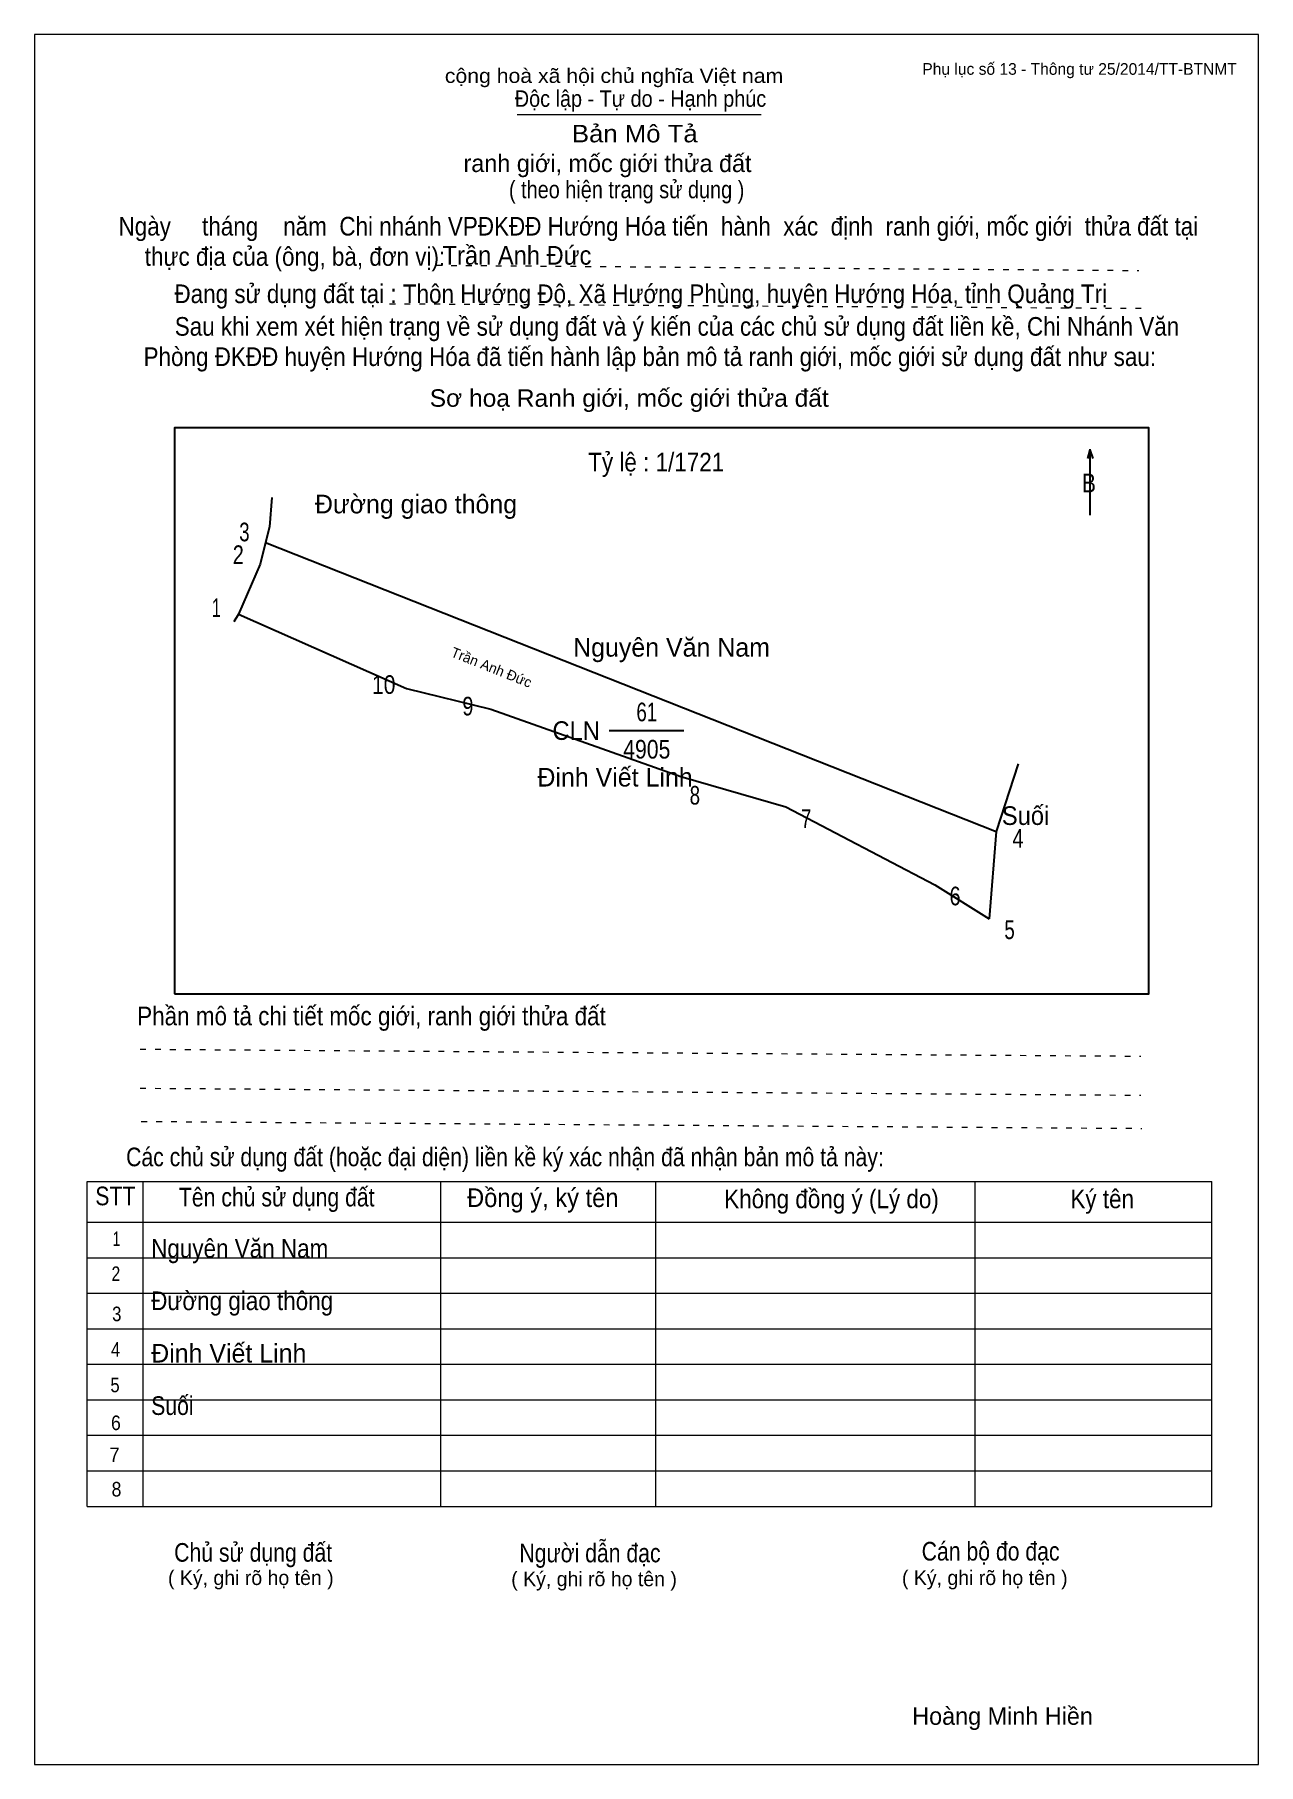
# Model space of a CAD drawing. Header units: centimetres. Extents: x 0 to 21, y 0 to 29.7.
import ezdxf
from ezdxf.enums import TextEntityAlignment as Align

# ---------------------------------------------------------------- set-up
doc = ezdxf.new("R2010")
doc.units = ezdxf.units.CM
doc.header["$LTSCALE"] = 0.13
doc.linetypes.add('DOTTED', pattern=[1.5, 0.3, -1.2])
for name, color, linetype, lineweight in [('1', 7, 'Continuous', 13), ('33', 7, 'Continuous', 25), ('6', 7, 'Continuous', 25), ('62', 7, 'Continuous', 13)]:
    doc.layers.add(name, color=color, linetype=linetype, lineweight=lineweight)
for name, color, linetype in [('2', 7, 'Continuous'), ('32', 7, 'Continuous'), ('34', 7, 'Continuous'), ('51', 7, 'Continuous'), ('63', 7, 'Continuous')]:
    doc.layers.add(name, color=color, linetype=linetype)

msp = doc.modelspace()

# ---------------------------------------------------------------- linework, layer by layer
at = {"layer": '1'}
msp.add_lwpolyline([(21, 0), (21, 29.7), (0, 29.7), (0, 0)], close=True, dxfattribs=at)
at = {"layer": '33'}
msp.add_line((9.86, 17.75), (11.14, 17.75), dxfattribs=at)
at = {"layer": '6'}
for p, q in [((3.96, 20.98), (16.5, 16.02)), ((3.5, 19.75), (3.42, 19.62))]:
    msp.add_line(p, q, dxfattribs=at)
for points in [[(4.07, 21.75), (4.03, 21.25), (3.96, 20.98)], [(3.96, 20.98), (3.87, 20.61), (3.5, 19.75)], [(3.5, 19.75), (6.38, 18.47), (7.83, 18.12), (11.09, 16.96), (12.89, 16.44), (15.45, 15.1), (16.38, 14.52)], [(16.88, 17.18), (16.5, 16.02), (16.38, 14.52)]]:
    msp.add_lwpolyline(points, dxfattribs=at)
at = {"layer": '62'}
for p, q in [((8.28, 28.33), (12.47, 28.33)), ((0.9, 10.01), (20.2, 10.01)), ((0.9, 4.43), (0.9, 10.01)), ((1.86, 4.43), (1.86, 10.01)), ((6.97, 4.43), (6.97, 9.99)), ((10.66, 4.43), (10.66, 9.99)), ((16.14, 4.43), (16.14, 10.01)), ((20.2, 4.43), (20.2, 10.01)), ((0.9, 9.31), (20.2, 9.31)), ((0.9, 8.7), (20.2, 8.7)), ((0.9, 8.09), (20.2, 8.09)), ((0.9, 7.48), (20.2, 7.48)), ((0.9, 6.87), (20.2, 6.87)), ((0.9, 6.26), (20.2, 6.26)), ((0.9, 5.65), (20.2, 5.65)), ((0.9, 5.04), (20.2, 5.04)), ((0.9, 4.43), (20.2, 4.43))]:
    msp.add_line(p, q, dxfattribs=at)
at = {"layer": '62', "linetype": 'DOTTED'}
for p, q in [((6.89, 25.74), (18.95, 25.65)), ((6.09, 25.08), (19.04, 25)), ((1.81, 12.28), (18.98, 12.16)), ((1.81, 11.61), (18.98, 11.49)), ((1.83, 11.04), (19, 10.92))]:
    msp.add_line(p, q, dxfattribs=at)
at = {"layer": '62', "lineweight": 25}
for p, q in [((18.11, 22.58), (18.11, 21.45)), ((18.11, 22.57), (18.07, 22.42)), ((18.11, 22.57), (18.16, 22.42))]:
    msp.add_line(p, q, dxfattribs=at)
msp.add_lwpolyline([(2.4, 13.23), (19.12, 13.23), (19.12, 22.95), (2.4, 22.95)], close=True, dxfattribs=at)

# ---------------------------------------------------------------- texts
at = {"layer": '2'}
msp.add_text('Trần Anh Đức', height=0.1744, rotation=338.171, dxfattribs=at).set_placement((7.808, 18.755), align=Align.CENTER)
at = {"layer": '32'}
for s, width, p in [('3', 0.75, (3.6, 21)), ('2', 0.8, (3.495, 20.61)), ('1', 0.65, (3.12, 19.7)), ('10', 0.85, (5.99, 18.38)), ('9', 0.8, (7.435, 18.01)), ('8', 0.75, (11.33, 16.48)), ('7', 0.75, (13.24, 16.08)), ('4', 0.8, (16.875, 15.74)), ('6', 0.8, (15.795, 14.75)), ('5', 0.75, (16.73, 14.17))]:
    msp.add_text(s, height=0.32, dxfattribs=dict(at, width=width)).set_placement(p, align=Align.CENTER)
at = {"layer": '33'}
for s, p in [('Đường giao thông', (6.545, 21.48)), ('Nguyên Văn Nam', (10.93, 19.02)), ('Đinh Viết Linh', (9.96, 16.79))]:
    msp.add_text(s, height=0.32, dxfattribs=at).set_placement(p, align=Align.CENTER)
for s, width, p in [('61', 0.75, (10.505, 17.91)), ('4905', 0.85, (10.505, 17.27)), ('Suối', 0.95, (17.005, 16.13))]:
    msp.add_text(s, height=0.32, dxfattribs=dict(at, width=width)).set_placement(p, align=Align.CENTER)
at = {"layer": '33', "width": 0.95}
msp.add_text('CLN', height=0.32, dxfattribs=at).set_placement((9.7, 17.59), align=Align.RIGHT)
at = {"layer": '34'}
for s, width, p in [('Trần Anh Đức', 0.95, (7, 25.75)), ('Nguyên Văn Nam', 0.9, (2, 8.7)), ('Đường giao thông', 0.9, (2, 7.8)), ('Suối', 0.85, (2, 6))]:
    msp.add_text(s, height=0.32, dxfattribs=dict(at, width=width)).set_placement(p)
msp.add_text('Đinh Viết Linh', height=0.32, dxfattribs=at).set_placement((2, 6.9))
at = {"layer": '51', "width": 0.9}
msp.add_text('Tỷ lệ : 1/1721', height=0.32, dxfattribs=at).set_placement((9.5, 22.2))
at = {"layer": '62'}
for s, height, width, p in [('cộng hoà xã hội chủ nghĩa Việt nam', 0.2474, 1.1, (7.04, 28.87)), ('Độc lập - Tự do - Hạnh phúc', 0.2828, 0.9, (8.24, 28.46)), ('Bản Mô Tả', 0.3, 1.1, (9.22, 27.85)), ('( theo hiện trạng sử dụng )', 0.3, 0.85, (8.14, 26.89)), ('Ngày     tháng    năm  Chi nhánh VPĐKĐĐ Hướng Hóa tiến  hành  xác  định  ranh giới, mốc giới  thửa đất tại ', 0.32, 0.9, (1.44, 26.25)), ('thực địa của (ông, bà, đơn vị): ', 0.32, 0.9, (1.89, 25.73)), ('Đang sử dụng đất tại : Thôn Hướng Độ, Xã Hướng Phùng, huyện Hướng Hóa, tỉnh Quảng Trị', 0.32, 0.9, (2.4, 25.09)), ('     Sau khi xem xét hiện trạng về sử dụng đất và ý kiến của các chủ sử dụng đất liền kề, Chi Nhánh Văn ', 0.32, 0.9, (1.87, 24.53)), ('Phòng ĐKĐĐ huyện Hướng Hóa đã tiến hành lập bản mô tả ranh giới, mốc giới sử dụng đất như sau:', 0.32, 0.9, (1.87, 24.01)), ('Sơ hoạ Ranh giới, mốc giới thửa đất', 0.3, 1.05, (6.78, 23.31)), ('B', 0.32, 0.85, (17.97, 21.84)), ('Phần mô tả chi tiết mốc giới, ranh giới thửa đất ', 0.32, 0.9, (1.76, 12.69)), ('Các chủ sử dụng đất (hoặc đại diện) liền kề ký xác nhận đã nhận bản mô tả này:', 0.32, 0.85, (1.57, 10.27))]:
    msp.add_text(s, height=height, dxfattribs=dict(at, width=width)).set_placement(p)
msp.add_text('ranh giới, mốc giới thửa đất', height=0.3, dxfattribs=at).set_placement((7.36, 27.34))
for s, height, width, p in [('STT', 0.32, 0.85, (1.385, 9.6)), ('Tên chủ sử dụng đất', 0.32, 0.85, (4.155, 9.58)), ('Đồng ý, ký tên', 0.32, 0.95, (8.72, 9.57)), ('Không đồng ý (Lý do)', 0.32, 0.9, (13.675, 9.55)), ('Ký tên', 0.32, 0.9, (18.32, 9.55)), ('1', 0.25, 0.7, (1.405, 8.9)), ('2', 0.25, 0.8, (1.395, 8.3)), ('3', 0.25, 0.85, (1.41, 7.61)), ('4', 0.25, 0.85, (1.39, 7)), ('5', 0.25, 0.85, (1.38, 6.39)), ('6', 0.25, 0.9, (1.395, 5.74)), ('7', 0.25, 0.95, (1.37, 5.19)), ('8', 0.25, 0.9, (1.405, 4.6)), ('Người dẫn đạc', 0.32, 0.85, (9.53, 3.47)), ('Chủ sử dụng đất', 0.32, 0.85, (3.75, 3.48)), ('Cán bộ đo đạc', 0.32, 0.85, (16.405, 3.5))]:
    msp.add_text(s, height=height, dxfattribs=dict(at, width=width)).set_placement(p, align=Align.CENTER)
for p in [(3.71, 3.08), (9.6, 3.06), (16.305, 3.08)]:
    msp.add_text('( Ký, ghi rõ họ tên )', height=0.25, dxfattribs=at).set_placement(p, align=Align.CENTER)
at = {"layer": '63'}
msp.add_text('Phụ lục số 13 - Thông tư 25/2014/TT-BTNMT', height=0.2, dxfattribs=at).set_placement((20.63, 29.01), align=Align.RIGHT)
msp.add_text('Hoàng Minh Hiền', height=0.3, dxfattribs=at).set_placement((16.61, 0.68), align=Align.CENTER)

doc.saveas('drawing.dxf')
